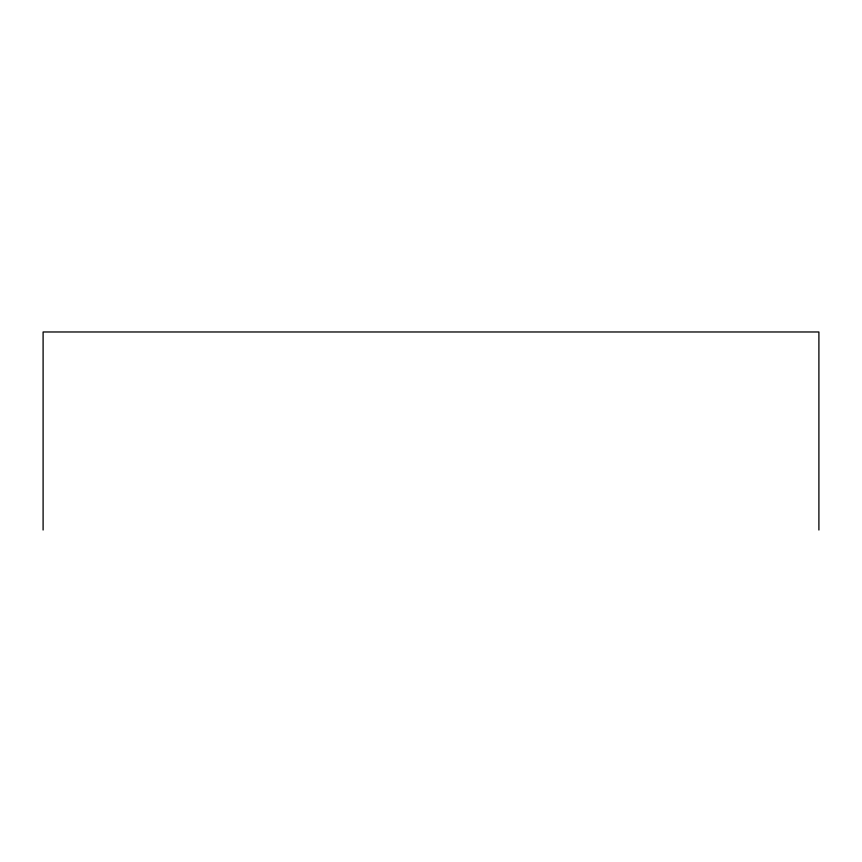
<?xml version="1.0" encoding="UTF-8"?>
<svg xmlns="http://www.w3.org/2000/svg" width="862" height="862" viewBox="0 0 862 862"><rect width="100%" height="100%" fill="white"/><g stroke="black" fill="none" stroke-linecap="round" stroke-linejoin="round"><path stroke-width="1.29" d="M818.9 530.022L818.9 331.978L43.1 331.978L43.1 530.022"/></g></svg>
